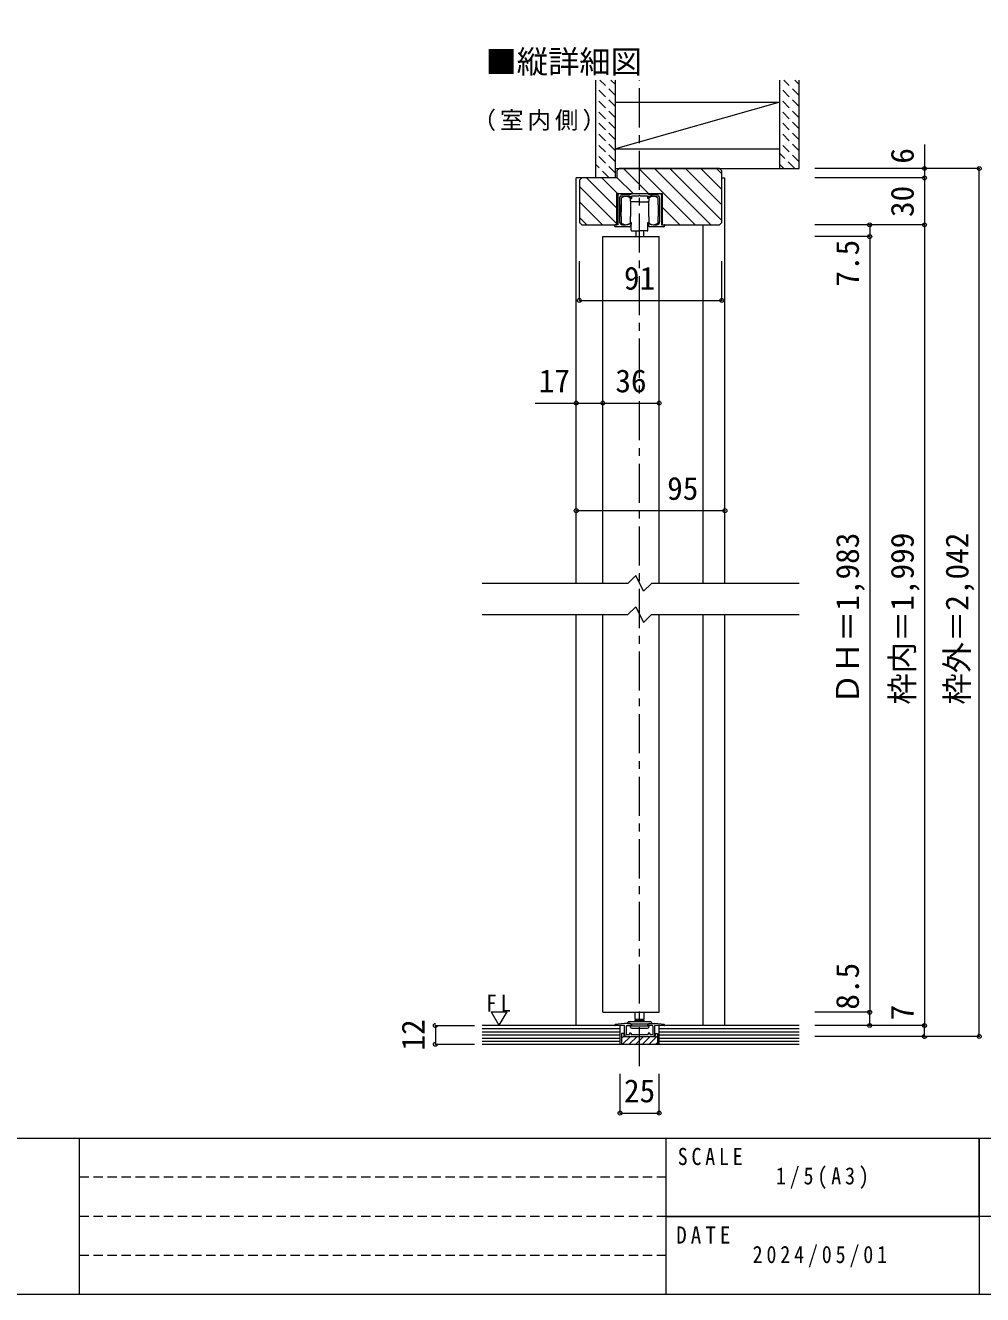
# Model space of a CAD drawing. Units: millimetres on the paper, with parts at other scales. Extents: x -197 to 281, y -138 to 137.
# Drawn here: x -64.1 to 58.2, y -138 to 24.2 of the extents above; entities that cross this region are included whole.
import ezdxf
from ezdxf.enums import TextEntityAlignment as Align

# ---------------------------------------------------------------- set-up
doc = ezdxf.new("R2010")
doc.units = ezdxf.units.MM
doc.header["$PDMODE"] = 32
doc.header["$PDSIZE"] = 0.5
doc.linetypes.add('CHAIN1', pattern=[8, 5, -1, 1, -1])
doc.linetypes.add('DASHED1', pattern=[1.8, 1.2, -0.6])
for name, color, linetype, lineweight in [('0-0_補助線', 7, 'Continuous', 9), ('0-1_通り芯', 4, 'CHAIN1', 9), ('0-3_仕上げ', 2, 'Continuous', 9), ('0-4_枠', 3, 'Continuous', 9), ('0-6_扉', 2, 'Continuous', 9), ('0-7_金物', 7, 'Continuous', 9), ('0-A_文字', 3, 'Continuous', 9), ('0-B_寸法', 7, 'Continuous', 9), ('0-C_ハッチ', 4, 'DASHED1', 9), ('F-0_補助線', 7, 'Continuous', 9)]:
    doc.layers.add(name, color=color, linetype=linetype, lineweight=lineweight)
doc.layers.add('F-A_文字', color=7, linetype='Continuous')
doc.styles.add('ＭＳ ゴシック', font='')
doc.styles.get('ＭＳ ゴシック').set_extended_font_data('MS Gothic')

# ---------------------------------------------------------------- blocks, each defined once
blk = doc.blocks.new('04')
at = {"layer": '0-0_補助線', "lineweight": 18}
for p, q in [((-2.785, 2.066), (-2.785, -1.734)), ((-2.585, 2.266), (-2.385, 2.266)), ((-2.545, 1.766), (-2.545, -1.353)), ((-2.385, 2.266), (-2.385, 2.246)), ((-2.345, 1.966), (-1.405, 1.966)), ((-1.085, 2.266), (1.115, 2.266)), ((-1.015, 1.646), (-1.039, 1.646)), ((-1.021, 1.646), (-1.015, 1.646)), ((-0.975, 1.966), (-0.085, 1.966)), ((-0.975, 1.686), (-0.975, 1.966)), ((-0.085, 1.966), (0.015, 2.066)), ((1.068, 1.646), (1.045, 1.646)), ((1.605, 1.966), (1.435, 1.966)), ((1.605, 1.966), (2.375, 1.966)), ((2.575, 1.766), (2.575, -1.353)), ((2.815, 2.066), (2.815, -1.734)), ((-3.185, -1.874), (-3.185, -1.794)), ((-2.785, -1.734), (-3.125, -1.734)), ((-1.305, -1.974), (-3.085, -1.974)), ((-2.185, -1.713), (-1.745, -1.713)), ((-1.105, -1.637), (-1.105, -1.774)), ((-0.484, -2.513), (-0.484, -2.543)), ((-0.484, -2.543), (-0.484, -3.234)), ((0.516, -2.513), (0.516, -2.543)), ((0.516, -2.543), (0.516, -3.234)), ((1.135, -1.637), (1.135, -1.774)), ((3.115, -1.974), (1.335, -1.974)), ((1.775, -1.713), (2.215, -1.713)), ((2.815, -1.734), (3.155, -1.734)), ((3.215, -1.794), (3.215, -1.874))]:
    blk.add_line(p, q, dxfattribs=at)
at = {"layer": '0-0_補助線'}
for p, q in [((-2.344, 1.687), (-2.344, 0.837)), ((-1.144, 1.287), (-1.144, 1.687)), ((1.176, 1.687), (1.176, 1.287)), ((2.376, 0.837), (2.376, 1.687)), ((-2.344, 1.047), (-2.344, -0.073)), ((-2.344, 0.647), (-2.344, 0.837)), ((-2.344, -0.473), (-2.344, 0.647)), ((-1.145, 1.19), (-1.045, 1.19)), ((-1.144, 1.287), (-1.144, 0.837)), ((-1.144, 0.837), (-1.144, 0.647)), ((-1.144, 0.647), (-1.144, -0.473)), ((-0.945, 1.19), (-1.045, 1.19)), ((-0.945, 1.19), (-1.045, 1.19)), ((0.015, 1.19), (-0.945, 1.19)), ((0.015, 1.19), (-0.945, 1.19)), ((0.015, 1.19), (0.975, 1.19)), ((0.015, 1.19), (0.975, 1.19)), ((0.975, 1.19), (1.075, 1.19)), ((0.975, 1.19), (1.075, 1.19)), ((1.175, 1.19), (1.075, 1.19)), ((1.176, 0.837), (1.176, 1.287)), ((1.176, 0.647), (1.176, 0.837)), ((1.176, -0.473), (1.176, 0.647)), ((2.376, 0.837), (2.376, 0.647)), ((2.376, 0.647), (2.376, -0.473)), ((-2.344, -0.663), (-2.344, -0.473)), ((-2.344, -0.663), (-2.344, -1.513)), ((-1.045, -1.45), (-1.145, -1.45)), ((-1.144, -0.473), (-1.144, -0.663)), ((-1.144, -1.113), (-1.144, -0.663)), ((-1.144, -1.513), (-1.144, -1.113)), ((-1.045, -1.71), (-1.045, -1.45)), ((-1.045, -1.45), (-1.045, -1.71)), ((1.075, -1.45), (1.175, -1.45)), ((1.075, -1.71), (1.075, -1.45)), ((1.075, -1.45), (1.075, -1.71)), ((1.176, -0.663), (1.176, -0.473)), ((1.176, -0.663), (1.176, -1.113)), ((1.176, -1.113), (1.176, -1.513)), ((2.376, -0.473), (2.376, -0.663)), ((2.376, -1.513), (2.376, -0.663)), ((-1.045, -2.41), (-1.045, -1.71)), ((-0.945, -2.51), (-0.585, -2.51)), ((-0.585, -2.51), (0.015, -2.51)), ((-0.485, -2.51), (0.015, -2.51)), ((0.515, -2.51), (0.015, -2.51)), ((0.615, -2.51), (0.015, -2.51)), ((0.975, -2.51), (0.615, -2.51)), ((1.075, -2.41), (1.075, -1.71))]:
    blk.add_line(p, q, dxfattribs=at)
at = {"layer": '0-0_補助線', "lineweight": 18}
for points in [[(-2.325, 2.186), (-1.085, 2.186), (-1.085, 2.266)], [(0.015, 2.066), (0.115, 1.966), (1.005, 1.966), (1.005, 1.686)], [(1.115, 2.266), (1.115, 2.186), (2.355, 2.186)], [(2.415, 2.246), (2.415, 2.266), (2.615, 2.266)]]:
    blk.add_lwpolyline(points, dxfattribs=at)
for centre, radius, start, end in [((-2.585, 2.066), 0.2, 90, 180), ((-2.345, 1.766), 0.2, 90, 180), ((-2.325, 2.246), 0.06, 180, 270), ((-1.405, 1.616), 0.35, 7.76643, 90), ((-1.039, 1.666), 0.02, 187.76643, 270), ((-1.015, 1.686), 0.04, 270, 0), ((1.045, 1.686), 0.04, 180, 270), ((1.068, 1.666), 0.02, 270, 352.23357), ((1.435, 1.616), 0.35, 90, 172.23357), ((2.355, 2.246), 0.06, 270, 0), ((2.375, 1.766), 0.2, 0, 90), ((2.615, 2.066), 0.2, 0, 90), ((-2.185, -1.353), 0.36, 180, 270), ((-1.745, -0.713), 1, 270, 301.23293), ((-1.185, -1.637), 0.08, 0, 121.23293), ((1.215, -1.637), 0.08, 58.76707, 180), ((1.775, -0.713), 1, 238.76707, 270), ((2.215, -1.353), 0.36, 270, 0), ((-3.125, -1.794), 0.06, 90, 180), ((-3.085, -1.874), 0.1, 180, 270), ((-1.305, -1.774), 0.2, 270, 0), ((1.335, -1.774), 0.2, 180, 270), ((3.115, -1.874), 0.1, 270, 0), ((3.155, -1.794), 0.06, 0, 90)]:
    blk.add_arc(centre, radius, start, end, dxfattribs=at)
at = {"layer": '0-0_補助線'}
for centre, radius, start, end in [((-1.744, 0.887), 1, 53.1301, 126.8699), ((1.776, 0.887), 1, 53.1301, 126.8699), ((-1.744, -0.713), 1, 233.1301, 306.8699), ((1.776, -0.713), 1, 233.1301, 306.8699), ((-0.945, -2.41), 0.1, 180, 270), ((0.975, -2.41), 0.1, 270, 0)]:
    blk.add_arc(centre, radius, start, end, dxfattribs=at)

msp = doc.modelspace()

# ---------------------------------------------------------------- linework, layer by layer
at = {"layer": '0-0_補助線'}
for p, q in [((13.799, -101.9), (13.799, -102.795)), ((14.999, -102.795), (14.999, -101.9)), ((12.899, -103.339), (12.899, -103.199)), ((12.899, -103.339), (13.073, -103.339)), ((12.999, -103.099), (14.999, -103.099)), ((13.073, -103.339), (13.363, -103.385)), ((13.363, -103.385), (13.389, -103.389)), ((13.389, -103.619), (13.389, -103.389)), ((13.389, -103.391), (15.409, -103.391)), ((13.389, -103.659), (15.409, -103.659)), ((13.799, -102.795), (14.999, -102.795)), ((14.049, -102.839), (13.799, -102.795)), ((13.899, -102.899), (13.799, -102.999)), ((13.799, -103.099), (13.799, -102.999)), ((14.999, -102.999), (13.799, -102.999)), ((13.899, -102.899), (14.899, -102.899)), ((14.049, -102.839), (14.749, -102.839)), ((14.049, -102.839), (14.049, -102.899)), ((14.749, -102.839), (14.999, -102.795)), ((14.749, -102.839), (14.749, -102.899)), ((14.999, -102.999), (14.899, -102.899)), ((14.999, -102.999), (14.999, -103.099)), ((14.999, -103.099), (15.799, -103.099)), ((15.409, -103.389), (15.724, -103.339)), ((15.409, -103.389), (15.409, -103.619)), ((15.724, -103.339), (15.899, -103.339)), ((15.899, -103.199), (15.899, -103.339)), ((13.399, -103.959), (15.399, -103.959))]:
    msp.add_line(p, q, dxfattribs=at)
for points in [[(13.239, -103.799), (13.239, -103.659), (13.349, -103.659)], [(13.349, -103.659), (13.389, -103.659), (13.389, -103.619)], [(15.409, -103.619), (15.409, -103.659), (15.449, -103.659)], [(15.449, -103.659), (15.559, -103.659), (15.559, -103.799)]]:
    msp.add_lwpolyline(points, dxfattribs=at)
for centre, radius, start, end in [((12.999, -103.199), 0.1, 90, 180), ((13.399, -103.799), 0.16, 180, 270), ((15.399, -103.799), 0.16, 270, 0), ((15.799, -103.199), 0.1, 0, 90)]:
    msp.add_arc(centre, radius, start, end, dxfattribs=at)
at = {"layer": '0-1_通り芯'}
msp.add_line((14.399, -108.794), (14.399, 17.25), dxfattribs=at)
at = {"layer": '0-3_仕上げ'}
for p, q in [((8.799, 4.75), (8.799, 17.25)), ((11.299, 4.75), (11.299, 17.25)), ((32.299, 5.95), (32.299, 17.25)), ((34.799, 5.95), (34.799, 17.25)), ((11.299, 14.45), (32.299, 14.45)), ((11.299, 8.45), (32.299, 8.45)), ((11.299, 5.95), (34.799, 5.95)), ((11.899, -103.6), (-5.701, -103.6)), ((11.899, -106), (11.899, -103.6)), ((16.899, -106), (16.899, -103.6)), ((34.799, -103.6), (16.899, -103.6)), ((-5.701, -106), (34.799, -106))]:
    msp.add_line(p, q, dxfattribs=at)
at = {"layer": '0-3_仕上げ', "color": 7}
for p, q in [((32.299, 14.45), (11.299, 8.45)), ((-5.701, -104), (11.899, -104)), ((-5.701, -104.4), (11.899, -104.4)), ((-5.701, -104.8), (11.899, -104.8)), ((-5.701, -105.2), (11.899, -105.2)), ((16.899, -104), (34.799, -104)), ((16.899, -104.4), (34.799, -104.4)), ((16.899, -104.8), (34.799, -104.8)), ((16.899, -105.2), (34.799, -105.2)), ((-5.701, -105.6), (11.899, -105.6)), ((16.899, -105.6), (34.799, -105.6))]:
    msp.add_line(p, q, dxfattribs=at)
at = {"layer": '0-4_枠'}
for p, q in [((11.799, 5.95), (11.499, 5.65)), ((6.999, 4.75), (6.699, 4.45)), ((11.499, 2.75), (17.299, 2.75)), ((17.299, 2.75), (17.299, -1.25)), ((17.299, -1.25), (24.599, -1.25)), ((24.599, -1.25), (24.899, -0.95))]:
    msp.add_line(p, q, dxfattribs=at)
at = {"layer": '0-4_枠', "color": 4}
for p, q in [((6.299, -47.077), (6.299, 4.75)), ((6.999, 4.75), (6.299, 4.75)), ((24.899, 4.75), (25.299, 4.75)), ((25.299, -47.077), (25.299, 4.75)), ((22.499, -47.077), (22.499, -1.25)), ((6.299, -103.6), (6.299, -51.077)), ((22.499, -103.6), (22.499, -51.077)), ((25.299, -103.6), (25.299, -51.077))]:
    msp.add_line(p, q, dxfattribs=at)
at = {"layer": '0-4_枠'}
for points in [[(11.499, 5.65), (11.499, 4.75), (6.999, 4.75)], [(24.899, -0.95), (24.899, 5.65), (24.599, 5.95), (11.799, 5.95)], [(6.699, 4.45), (6.699, -0.95), (6.999, -1.25)], [(6.999, -1.25), (11.499, -1.25), (11.499, 2.75)]]:
    msp.add_lwpolyline(points, dxfattribs=at)
at = {"layer": '0-6_扉', "color": 6}
for p, q in [((9.699, -2.75), (16.899, -2.75)), ((9.699, -47.077), (9.699, -2.75)), ((16.899, -47.077), (16.899, -2.75)), ((9.699, -101.9), (9.699, -51.077)), ((16.899, -101.9), (16.899, -51.077)), ((9.699, -101.9), (16.899, -101.9))]:
    msp.add_line(p, q, dxfattribs=at)
at = {"layer": '0-6_扉'}
for p, q in [((12.899, -47.077), (-5.701, -47.077)), ((34.799, -47.077), (15.899, -47.077)), ((-5.701, -51.077), (12.899, -51.077)), ((15.899, -51.077), (34.799, -51.077))]:
    msp.add_line(p, q, dxfattribs=at)
for points in [[(15.899, -47.077), (14.899, -48.077), (13.899, -46.077), (12.899, -47.077)], [(12.899, -51.077), (13.899, -50.077), (14.899, -52.077), (15.899, -51.077)]]:
    msp.add_lwpolyline(points, dxfattribs=at)
at = {"layer": '0-7_金物'}
for p, q in [((12.459, -103.36), (11.259, -103.48)), ((12.459, -103.6), (11.259, -103.6)), ((13.179, -103.36), (12.459, -103.36)), ((12.459, -104.7), (12.459, -103.6)), ((12.699, -103.7), (12.699, -104.76)), ((12.799, -103.6), (13.179, -103.6)), ((15.619, -103.36), (16.339, -103.36)), ((15.999, -103.6), (15.619, -103.6)), ((16.099, -103.7), (16.099, -104.76)), ((17.539, -103.48), (16.339, -103.36)), ((17.539, -103.6), (16.339, -103.6)), ((16.339, -104.7), (16.339, -103.6)), ((12.699, -104.76), (13.099, -104.76)), ((12.759, -105), (16.039, -105)), ((13.099, -104.6), (13.099, -104.76)), ((13.259, -104.56), (13.139, -104.56)), ((13.299, -104.6), (13.299, -104.76)), ((15.499, -104.6), (15.499, -104.76)), ((15.659, -104.56), (15.539, -104.56)), ((15.699, -104.6), (15.699, -104.76)), ((15.699, -104.76), (16.099, -104.76))]:
    msp.add_line(p, q, dxfattribs=at)
at = {"layer": '0-7_金物', "color": 3}
for p, q in [((12.399, -104.6), (12.099, -104.6)), ((12.399, -104.6), (12.399, -105)), ((12.399, -105), (16.399, -105)), ((16.399, -104.6), (16.692, -104.6)), ((16.399, -104.6), (16.399, -105)), ((16.692, -104.6), (16.692, -106))]:
    msp.add_line(p, q, dxfattribs=at)
msp.add_lwpolyline([(12.099, -104.6), (12.099, -106), (16.692, -106)], dxfattribs=at)
at = {"layer": '0-7_金物'}
msp.add_lwpolyline([(13.299, -104.76), (14.339, -104.76), (14.399, -104.82), (14.459, -104.76), (15.499, -104.76)], dxfattribs=at)
for centre, radius, start, end in [((11.259, -103.54), 0.06, 90, 270), ((12.799, -103.7), 0.1, 90, 180), ((13.179, -103.48), 0.12, 0, 90), ((13.179, -103.48), 0.12, 270, 0), ((15.619, -103.48), 0.12, 90, 180), ((15.619, -103.48), 0.12, 180, 270), ((15.999, -103.7), 0.1, 0, 90), ((17.539, -103.54), 0.06, 270, 90), ((12.759, -104.7), 0.3, 180, 270), ((13.139, -104.6), 0.04, 90, 180), ((13.259, -104.6), 0.04, 0, 90), ((15.539, -104.6), 0.04, 90, 180), ((15.659, -104.6), 0.04, 0, 90), ((16.039, -104.7), 0.3, 270, 0)]:
    msp.add_arc(centre, radius, start, end, dxfattribs=at)
at = {"layer": '0-A_文字', "color": 7}
msp.add_line((-4.588, -101.837), (-3.588, -103.569), dxfattribs=at)
msp.add_lwpolyline([(-4.588, -101.837), (-2.588, -101.837), (-3.588, -103.569)], dxfattribs=at)
at = {"layer": '0-B_寸法', "color": 4}
for p, q in [((50.799, 9.038), (50.799, 4.75)), ((57.799, -105), (57.799, 5.95)), ((50.799, 4.75), (36.799, 4.75)), ((50.799, 4.75), (50.799, -1.25)), ((43.799, -1.25), (36.799, -1.25)), ((43.799, -1.25), (43.799, -2.75)), ((50.799, -1.25), (43.799, -1.25)), ((50.799, -1.25), (50.799, -103.6)), ((43.799, -2.75), (36.799, -2.75)), ((43.799, -2.75), (43.799, -101.9)), ((6.699, -10.913), (6.699, -5.913)), ((24.899, -10.913), (24.899, -5.913)), ((6.699, -10.913), (24.899, -10.913)), ((1.038, -24.038), (9.699, -24.038)), ((9.699, -24.038), (16.899, -24.038)), ((6.299, -37.78), (25.299, -37.78)), ((43.799, -101.9), (36.799, -101.9)), ((43.799, -103.6), (43.799, -101.9)), ((50.799, -103.6), (36.799, -103.6)), ((43.799, -103.6), (36.799, -103.6)), ((57.799, -105), (36.799, -105)), ((11.899, -114.794), (11.899, -109.794)), ((16.899, -114.794), (16.899, -109.794)), ((11.899, -114.794), (16.899, -114.794))]:
    msp.add_line(p, q, dxfattribs=at)
msp.add_lwpolyline([(57.799, 5.95), (50.799, 5.95), (36.799, 5.95)], dxfattribs=at)
at = {"layer": '0-B_寸法'}
for p in [(50.799, 5.95), (50.799, 4.75), (57.799, 5.95), (43.799, -1.25), (50.799, -1.25), (43.799, -2.75), (6.699, -10.913), (24.899, -10.913), (6.299, -24.038), (9.699, -24.038), (16.899, -24.038), (6.299, -37.78), (25.299, -37.78), (43.799, -101.9), (43.799, -103.6), (50.799, -103.6), (57.799, -105), (11.899, -114.794), (16.899, -114.794)]:
    msp.add_point(p, dxfattribs=at)
at = {"layer": '0-C_ハッチ'}
for p, q in [((11.299, 13.862), (8.799, 16.362)), ((11.299, 15.277), (9.325, 17.25)), ((11.299, 16.691), (10.739, 17.25)), ((34.799, 13.862), (32.299, 16.362)), ((34.799, 15.277), (32.825, 17.25)), ((34.799, 16.691), (34.239, 17.25)), ((11.299, 12.448), (8.799, 14.948)), ((34.799, 12.448), (32.299, 14.948)), ((11.299, 11.034), (8.799, 13.534)), ((34.799, 11.034), (32.299, 13.534)), ((11.299, 9.62), (8.799, 12.12)), ((34.799, 9.62), (32.299, 12.12)), ((11.299, 8.206), (8.799, 10.706)), ((34.799, 8.206), (32.299, 10.706)), ((11.299, 6.791), (8.799, 9.291)), ((34.799, 6.791), (32.299, 9.291)), ((11.299, 5.377), (8.799, 7.877)), ((34.226, 5.95), (32.299, 7.877)), ((10.512, 4.75), (8.799, 6.463)), ((32.812, 5.95), (32.299, 6.463))]:
    msp.add_line(p, q, dxfattribs=at)
at = {"layer": '0-C_ハッチ', "linetype": 'Continuous'}
for p, q in [((15.535, 2.75), (12.335, 5.95)), ((21.514, -1.25), (14.314, 5.95)), ((23.494, -1.25), (16.294, 5.95)), ((24.899, -0.674), (18.274, 5.95)), ((24.899, 1.306), (20.254, 5.95)), ((24.899, 3.285), (22.234, 5.95)), ((24.899, 5.265), (24.214, 5.95)), ((11.519, -1.154), (6.699, 3.666)), ((11.519, 0.826), (7.595, 4.75)), ((11.575, 2.75), (9.575, 4.75)), ((13.555, 2.75), (11.499, 4.806)), ((9.635, -1.25), (6.699, 1.686)), ((19.535, -1.25), (17.279, 1.006)), ((7.655, -1.25), (6.699, -0.293)), ((-11.701, -103.6), (-11.701, -106)), ((-11.701, -103.6), (-6.701, -103.6)), ((50.799, -103.6), (36.799, -103.6)), ((50.799, -105), (50.799, -103.6)), ((12.099, -105.271), (12.399, -104.971)), ((12.218, -106), (13.218, -105)), ((13.066, -106), (14.066, -105)), ((13.915, -106), (14.915, -105)), ((14.763, -106), (15.763, -105)), ((15.612, -106), (16.692, -104.92)), ((50.799, -105), (36.799, -105)), ((-11.701, -106), (-6.701, -106)), ((16.46, -106), (16.692, -105.768))]:
    msp.add_line(p, q, dxfattribs=at)
at = {"layer": '0-C_ハッチ', "color": 7}
for p in [(-11.701, -103.6), (50.799, -103.6), (50.799, -105), (-11.701, -106)]:
    msp.add_point(p, dxfattribs=at)
at = {"layer": 'F-0_補助線', "color": 3, "lineweight": 18}
msp.add_line((-197.2, -118), (197.8, -118), dxfattribs=at)
at = {"layer": 'F-0_補助線', "color": 2, "linetype": 'DASHED1', "lineweight": 18}
for p, q in [((17.8, -123), (-57.2, -123)), ((17.8, -128), (-57.2, -128)), ((17.8, -133), (-57.2, -133))]:
    msp.add_line(p, q, dxfattribs=at)
at = {"layer": 'F-0_補助線', "color": 3, "lineweight": 18}
msp.add_lwpolyline([(-197.2, 137), (197.8, 137), (197.8, -138), (-197.2, -138)], close=True, dxfattribs=at)
at = {"layer": 'F-0_補助線', "color": 2, "lineweight": 18}
for points in [[(-112.2, -118), (-57.2, -118), (-57.2, -138), (-112.2, -138)], [(17.8, -118), (57.8, -118), (57.8, -128), (17.8, -128)], [(57.8, -118), (177.8, -118), (177.8, -128), (57.8, -128)], [(17.8, -128), (57.8, -128), (57.8, -138), (17.8, -138)]]:
    msp.add_lwpolyline(points, close=True, dxfattribs=at)

# ---------------------------------------------------------------- block references
at = {"layer": '0-0_補助線'}
msp.add_blockref('04', (14.384, 0.484), dxfattribs=at)

# ---------------------------------------------------------------- texts
at = {"layer": '0-A_文字', "color": 7, "style": 'ＭＳ ゴシック'}
msp.add_text('■縦詳細図', height=2.933, dxfattribs=at).set_placement((-5.301, 17.25), align=Align.BOTTOM_LEFT)
at = {"layer": '0-A_文字', "color": 7, "char_height": 2.199, "attachment_point": 7, "style": 'ＭＳ ゴシック'}
for s, insert in [('\\T1.17;（室内側）', (-6.951, 10.75)), ('\\T1.36;\\W0.9;FL', (-5.213, -101.837))]:
    msp.add_mtext(s, dxfattribs=dict(at, insert=insert))
at = {"layer": '0-B_寸法', "style": 'ＭＳ ゴシック'}
for s, p in [('6', (50.299, 6.571)), ('30', (50.299, -0.25)), ('7.5', (43.299, -9.144)), ('ＤＨ＝1,983', (43.299, -62.577)), ('枠内＝1,999', (50.299, -62.577)), ('枠外＝2,042', (57.299, -62.577)), ('8.5', (43.299, -101.574))]:
    msp.add_text(s, height=2.933, rotation=90, dxfattribs=at).set_placement(p, align=Align.BOTTOM_LEFT)
for s, p in [('91', (12.399, -10.413)), ('17', (1.51, -23.538)), ('36', (11.299, -23.538)), ('95', (17.916, -37.28)), ('25', (12.399, -114.294))]:
    msp.add_text(s, height=2.933, dxfattribs=at).set_placement(p, align=Align.BOTTOM_LEFT)
at = {"layer": '0-C_ハッチ', "color": 7, "style": 'ＭＳ ゴシック'}
for s, p in [('7', (50.299, -102.957)), ('12', (-12.201, -106.8))]:
    msp.add_text(s, height=2.933, rotation=90, dxfattribs=at).set_placement(p, align=Align.BOTTOM_LEFT)
at = {"layer": 'F-A_文字', "char_height": 2.199, "attachment_point": 7, "style": 'ＭＳ ゴシック'}
for s, insert in [('\\T1.38;\\W0.85;SCALE', (19.269, -121.478)), ('\\T1.39;\\W0.85;1/5(A3)', (31.812, -124.5)), ('\\T1.38;\\W0.9;DATE', (19.075, -131.478)), ('\\T1.39;\\W0.85;2024/05/01', (28.839, -134.5))]:
    msp.add_mtext(s, dxfattribs=dict(at, insert=insert))

doc.saveas('drawing.dxf')
